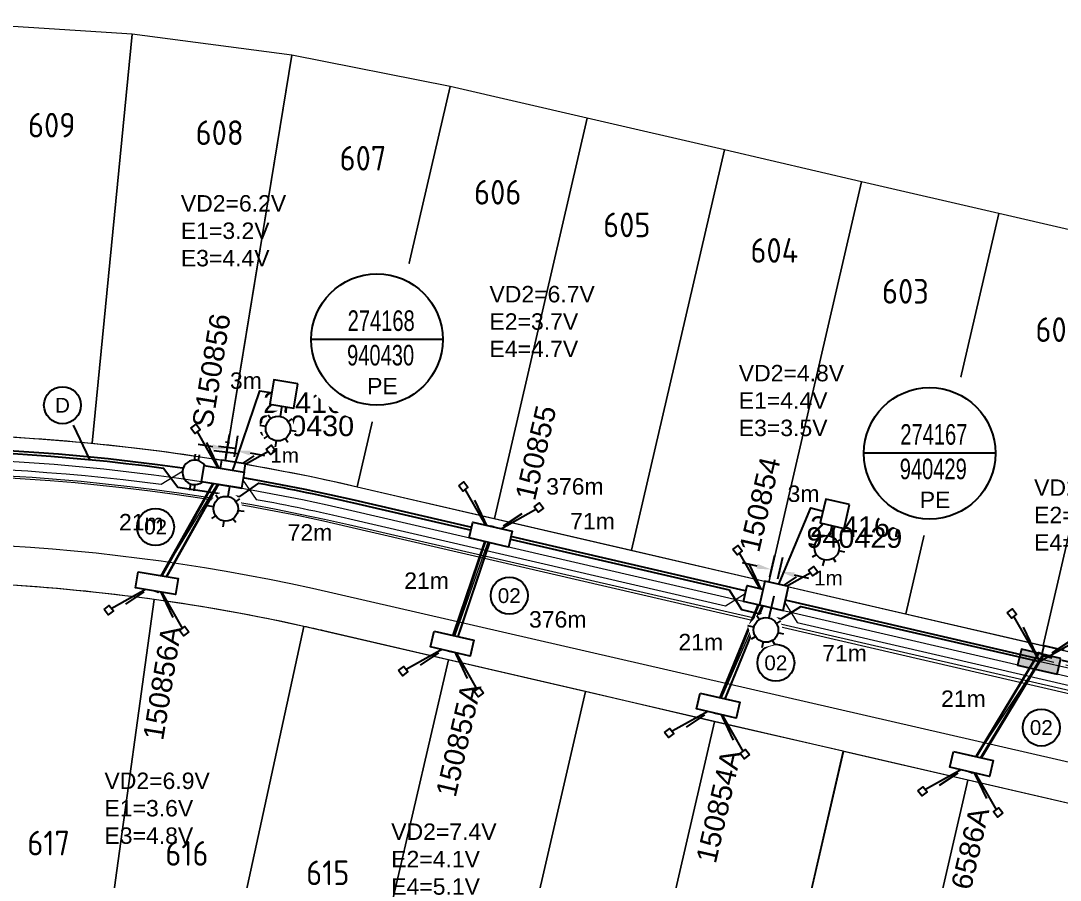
# Model space of a CAD drawing. Header units: metres. Extents: x 286486 to 288014, y 6149260 to 6150844.
# Drawn here: x 287273.7 to 287400.1, y 6149650.8 to 6149755.4 of the extents above; entities that cross this region are included whole.
import ezdxf
from ezdxf.enums import TextEntityAlignment as Align

# ---------------------------------------------------------------- set-up
doc = ezdxf.new("R2010")
doc.units = ezdxf.units.M
for name, pattern in [('Cable Exist UG', [8.2, 4, -1.2, 1.8, -1.2]), ('DASHED', [0.75, 0.5, -0.25]), ('IE Trench LV', [6.5, 5, -1.5])]:
    doc.linetypes.add(name, pattern=pattern)
doc.layers.get('0').update_dxf_attribs({"color": 6})
for name, color, linetype, lineweight in [('_User Kerbs', 2, 'Continuous', 5), ('_User Stage 5 Trench', 255, 'Continuous', 5), ('Cadastre Developer_SP_NEW', 2, 'Continuous', 5), ('Cadastre Roads_SP_NEW', 251, 'Continuous', 5)]:
    doc.layers.add(name, color=color, linetype=linetype, lineweight=lineweight)
for name, color, linetype in [('_User Stage 5 Easements', 7, 'Continuous'), ('_User Stage 5 Pillars', 7, 'Continuous'), ('Duct_SP_NEW', 2, 'Continuous'), ('Equip_LV_NEW', 2, 'Continuous'), ('Equip_SP_SL_NEW', 2, 'Continuous'), ('Mains_HV_NEW_U72', 2, 'Continuous'), ('Mains_LV_New_R17', 2, 'Continuous'), ('Mains_LV_NEW_T84', 2, 'Continuous'), ('Mains_LV_NEW_T94', 2, 'Continuous'), ('Notes_HV_MISC', 7, 'Continuous'), ('Notes_LV_MISC', 7, 'Continuous'), ('Notes_SL_MISC', 7, 'Continuous'), ('Notes_SP_MISC', 7, 'Continuous'), ('Notes_SP_NEW', 2, 'Continuous'), ('Panels_LV_SL_NEW', 2, 'Continuous'), ('Services_SP_NEW', 2, 'Continuous'), ('Services_SP_NEW_UG', 2, 'Continuous'), ('SupportsUG_SP_LV_SL_NEW', 2, 'Continuous'), ('Trench_SP_NEW', 2, 'Continuous'), ('UG_Details_SP_MISC', 7, 'Continuous')]:
    doc.layers.add(name, color=color, linetype=linetype)
doc.styles.add('iecARIAL', font='arial.ttf', dxfattribs={"height": 2})
doc.styles.add('LotNum', font='isocp.shx', dxfattribs={"height": 1.8})
doc.styles.add('POLE_LABEL', font='arial.ttf')
doc.styles.add('SL_LABEL', font='arial.ttf', dxfattribs={"height": 2.5})
doc.styles.get("Standard").update_dxf_attribs({"font": 'arial.ttf'})
doc.linetypes.add('Cable 1', pattern='A,7,-3,["//",Standard,S=1.5,R=0,X=-2.1,Y=-0.7],-0.001', length=10.001)
doc.linetypes.add('Cable 5', pattern='A,10,-1,["o",Standard,S=2,R=0,X=-1,Y=-0.7],-1e-05,["o",Standard,S=2,R=0,X=-0.2,Y=-0.7],-1.2', length=12.20001)
doc.linetypes.add('Cable New UG', pattern='A,7,-0.25,["x",Standard,S=2,R=0,X=0.2,Y=-0.8],-2.1', length=9.35)
doc.linetypes.add('IE Trench HV', pattern='A,7,-0.2,["/",Standard,S=3,R=0,X=0.6,Y=-1.4],-2.5', length=9.7)
doc.dimstyles.get("Standard").update_dxf_attribs({"dimtxt": 0.18, "dimasz": 0.18, "dimexe": 0.18, "dimexo": 0.0625, "dimgap": 0.09, "dimtad": 0, "dimtih": 1, "dimtoh": 1, "dimdec": 4, "dimzin": 0, "dimdsep": 46, "dimtxsty": 'Standard', "dimcen": 0.09, "dimadec": 0, "dimazin": 0, "dimtfac": 1, "dimtdec": 4, "dimtofl": 0, "dimtmove": 0, "dimatfit": 3, "dimfxl": 1, "dimtolj": 1, "dimtzin": 0, "dimarcsym": 0})

# ---------------------------------------------------------------- blocks, each defined once
blk = doc.blocks.new('*U14')
blk.add_hatch(color=256).paths.add_polyline_path([(-2.475, 3), (-2.475, 1.02), (2.475, 1.02), (2.475, 3)])
blk.add_lwpolyline([(-2.475, 1.02), (2.475, 1.02), (2.475, 3), (-2.475, 3)], close=True)
at = {"style": 'iecARIAL', "flags": 8}
blk.add_attdef('ASSET_NUM', (1.5, 3.5), '', height=2.5, dxfattribs=at)
for tag, p, flags in [('OWNED_BY', (0, -0.2), 9), ('STATE', (0, -0.4), 9), ('SUPPORT_TYPE', (0, -0.6), 9), ('USAGE', (0, -0.8), 9), ('LEGEND', (0, -1), 9), ('LOCATION', (0, -1.2), 9), ('NOTES', (0, -1.4), 9), ('STREETNAME', (0, -1.8), 9), ('SUBURB', (0, -2), 1), ('PARENT', (0, -1.6), 9)]:
    blk.add_attdef(tag, p, '', height=0.2, dxfattribs=dict(flags=flags))
blk = doc.blocks.new('*U15')
for tag, flags, p in [('SUBURB', 9, (1.5, 0.2)), ('STREETNAME', 9, (1.5, 0)), ('Z', 1, (1.5, -0.6)), ('LOCATION', 9, (1.5, -0.2)), ('NOTES', 9, (1.5, -0.4))]:
    blk.add_attdef(tag, text='', height=0.2, dxfattribs=dict(flags=flags)).set_placement(p, align=Align.MIDDLE_LEFT)
blk.add_wipeout([(-2.47, 3), (2.47, 3), (2.47, 1.02), (-2.47, 1.02)])
at = {"lineweight": -3}
blk.add_lwpolyline([(-2.47, 3), (2.47, 3), (2.47, 1.02), (-2.47, 1.02)], close=True, dxfattribs=at)
for tag, height, flags, p in [('ASSET_NUM', 2.5, 8, (2, 4)), ('STREET_CODE', 0.2, 9, (1.5, 2)), ('OWNED_BY', 0.2, 9, (1.5, 1.8)), ('OPERATED_BY', 0.2, 9, (1.5, 1.6)), ('STATE', 0.2, 9, (1.5, 1.2)), ('MAINTAINED_BY', 0.2, 9, (1.5, 1.4)), ('SUPPORT_TYPE', 0.2, 9, (1.5, 1)), ('USAGE', 0.2, 9, (1.5, 0.8)), ('LEGEND', 0.2, 9, (1.5, 0.6)), ('PARENT', 0.2, 9, (1.5, 0.4))]:
    blk.add_attdef(tag, text='', height=height, dxfattribs=dict(flags=flags)).set_placement(p, align=Align.MIDDLE_LEFT)
blk = doc.blocks.new('DUCT_INDICATOR')
blk.add_circle((0, 0), 2.25)
blk.add_attdef('CODE', text='', height=1.8).set_placement((0, 0), align=Align.MIDDLE_CENTER)
at = {"flags": 1}
blk.add_attdef('Z', (0, 0), '', height=0.2, dxfattribs=at)
blk = doc.blocks.new('*U101')
for tag, height, flags, p in [('ASSET_NUM', 2.5, 8, (2, 4)), ('STREET_CODE', 0.2, 9, (1.5, 2)), ('OWNED_BY', 0.2, 9, (1.5, 1.8))]:
    blk.add_attdef(tag, text='', height=height, dxfattribs=dict(flags=flags)).set_placement(p, align=Align.MIDDLE_LEFT)
blk.add_wipeout([(-2.47, 0.99), (2.47, 0.99), (2.47, -0.99), (-2.47, -0.99)])
at = {"lineweight": -3}
blk.add_lwpolyline([(-2.47, 0.99), (2.47, 0.99), (2.47, -0.99), (-2.47, -0.99)], close=True, dxfattribs=at)
for tag, flags, p in [('OPERATED_BY', 9, (1.5, 1.6)), ('STATE', 9, (1.5, 1.2)), ('MAINTAINED_BY', 9, (1.5, 1.4)), ('SUPPORT_TYPE', 9, (1.5, 1)), ('SUBURB', 9, (1.5, 0.2)), ('STREETNAME', 9, (1.5, 0)), ('USAGE', 9, (1.5, 0.8)), ('LEGEND', 9, (1.5, 0.6)), ('PARENT', 9, (1.5, 0.4)), ('Z', 1, (1.5, -0.6)), ('LOCATION', 9, (1.5, -0.2)), ('NOTES', 9, (1.5, -0.4))]:
    blk.add_attdef(tag, text='', height=0.2, dxfattribs=dict(flags=flags)).set_placement(p, align=Align.MIDDLE_LEFT)
blk = doc.blocks.new('*U100')
for tag, p, flags in [('ACTUAL_STATUS', (1.09, -2.43), 9), ('MAINTAINED_BY', (1.07, -2.66), 9), ('OPERATED_BY', (1.05, -2.9), 9), ('ORIENTATION', (1.06, -3.43), 9), ('OWNED_BY', (1.06, -3.19), 9), ('USAGE', (1.07, -3.68), 9), ('NOTES', (1.07, -3.88), 1), ('STATE', (1.05, -4.13), 9), ('SWITCH_TYPE', (1.05, -4.38), 9), ('Z', (1.06, -4.88), 9), ('LEGEND', (1.06, -4.64), 9)]:
    blk.add_attdef(tag, p, '', height=0.2, dxfattribs=dict(flags=flags))
blk.add_wipeout([(-1.17, 0.93), (-1.28, 0.78), (-1.36, 0.61), (-1.43, 0.44), (-1.47, 0.25), (-1.49, 0.07), (-1.49, -0.12), (-1.46, -0.31), (-1.41, -0.49), (-1.34, -0.66), (-1.25, -0.82), (-1.13, -0.97), (-1, -1.11), (-0.86, -1.22), (-0.7, -1.32), (-0.53, -1.4), (-0.35, -1.45), (-0.16, -1.49), (0.03, -1.49), (0.21, -1.48), (0.4, -1.44), (0.57, -1.38), (0.74, -1.3), (0.9, -1.19), (1.04, -1.07), (1.17, -0.93), (1.28, -0.78), (1.36, -0.61), (1.43, -0.44), (1.47, -0.25), (1.49, -0.07), (1.49, 0.12), (1.46, 0.31), (1.41, 0.49), (1.34, 0.66), (1.25, 0.82), (1.13, 0.97), (1, 1.11), (0.86, 1.22), (0.7, 1.32), (0.53, 1.4), (0.35, 1.45), (0.16, 1.49), (-0.03, 1.49), (-0.21, 1.48), (-0.4, 1.44), (-0.57, 1.38), (-0.74, 1.3), (-0.9, 1.19), (-1.04, 1.07)])
for p, q in [((-0.25, 1.47), (-0.25, 2.22)), ((0.25, 1.47), (0.25, 2.22)), ((-0.25, -1.47), (-0.25, -2.22)), ((0.25, -1.47), (0.25, -2.22))]:
    blk.add_line(p, q)
blk.add_lwpolyline([(1.49, 0, 1), (-1.49, 0, 1)], format="xyb", close=True)
at = {"flags": 9}
for tag, p in [('OPERATING_VOLTAGE', (1.08, -1.64)), ('NO_PHASES', (1.07, -1.92)), ('CONSTRUCTED_VOLTAGE', (1.07, -2.19))]:
    blk.add_attdef(tag, p, '', height=0.2, dxfattribs=at)
blk = doc.blocks.new('PANEL_NEW')
at = {"layer": 'Panels_LV_SL_NEW'}
h = blk.add_hatch(color=256, dxfattribs=at)
h.paths.add_polyline_path([(-0.8, -0.32), (0.8, -0.32), (0.8, 0.32), (-0.8, 0.32)])
h.paths.add_polyline_path([(-0.72, 0.24), (0.72, 0.24), (0.72, -0.24), (-0.72, -0.24)], flags=16)
for points in [[(-0.8, -0.32), (0.8, -0.32), (0.8, 0.32), (-0.8, 0.32)], [(-0.72, -0.24), (0.72, -0.24), (0.72, 0.24), (-0.72, 0.24)]]:
    blk.add_lwpolyline(points, close=True)
blk.add_attdef('PARENT', (1.52, -2.43), '', height=2.5, rotation=90)
for tag, flags, p in [('CONNECTOR_TYPE', 9, (1.5, 0)), ('CONSTRUCTED_VOLTAGE', 9, (1.5, -0.2)), ('OPERATING_VOLTAGE', 9, (1.5, -0.6)), ('ORIENTATION', 9, (1.5, -0.8)), ('OWNED_BY', 9, (1.5, -1)), ('OPERATED_BY', 9, (1.5, -1.2)), ('NO_PHASES', 9, (1.5, -0.4)), ('STATE', 9, (1.5, -1.6)), ('Z', 1, (1.5, -2.2)), ('MAINTAINED_BY', 9, (1.5, -1.4)), ('USAGE', 9, (1.5, -1.8)), ('NOTES', 9, (1.5, -2))]:
    blk.add_attdef(tag, text='', height=0.2, dxfattribs=dict(flags=flags)).set_placement(p, align=Align.MIDDLE_LEFT)
blk = doc.blocks.new('*U39')
blk.add_blockref('*U101', (0, 2.01))
for tag, flags, p in [('STREET_CODE', 9, (1.5, 0)), ('OWNED_BY', 9, (1.5, -0.2)), ('OPERATED_BY', 9, (1.5, -0.4)), ('STATE', 9, (1.5, -0.8)), ('SUPPORT_TYPE', 9, (1.5, -1)), ('MAINTAINED_BY', 9, (1.5, -0.6)), ('USAGE', 9, (1.5, -1.2)), ('SUBURB', 9, (1.5, -1.8)), ('STREETNAME', 9, (1.5, -2)), ('Z', 1, (1.5, -2.6)), ('LEGEND', 9, (1.5, -1.4)), ('PARENT', 9, (1.5, -1.6)), ('LOCATION', 9, (1.5, -2.2)), ('NOTES', 9, (1.5, -2.4))]:
    blk.add_attdef(tag, text='', height=0.2, dxfattribs=dict(flags=flags)).set_placement(p, align=Align.MIDDLE_LEFT)
blk.add_blockref('PANEL_NEW', (0, 2.01))
at = {"flags": 8}
blk.add_attdef('ASSET_NUM', text='', height=2.5, dxfattribs=at).set_placement((2, 4.78), align=Align.MIDDLE_LEFT)
blk.add_blockref('*U100', (3.47, 2.01))
blk = doc.blocks.new('Earth')
for p, q in [((0, -2.04), (0, 0)), ((-1.5, -2.04), (1.5, -2.04)), ((-1, -2.64), (1, -2.64)), ((-0.25, -3.24), (0.25, -3.24))]:
    blk.add_line(p, q)
blk = doc.blocks.new('CCP_NEW')
for tag, flags, p in [('CCP_TYPE', 9, (1.5, 0)), ('ORIENTATION', 9, (1.5, -0.2)), ('STATE', 9, (1.5, -1)), ('OWNED_BY', 9, (1.5, -1.2)), ('USAGE', 9, (1.5, -0.4)), ('LEGEND', 9, (1.5, -0.6)), ('LIFE_SUPPORT', 9, (1.5, -0.8)), ('OPERATED_BY', 9, (1.5, -1.4)), ('OPERATING_VOLTAGE', 9, (1.5, -1.8)), ('CONSTRUCTED_VOLTAGE', 9, (1.5, -2)), ('Z', 1, (1.5, -2.4)), ('MAINTAINED_BY', 9, (1.5, -1.6)), ('NUMBER_OF_PHASES', 9, (1.5, -2.2))]:
    blk.add_attdef(tag, text='', height=0.2, dxfattribs=dict(flags=flags)).set_placement(p, align=Align.MIDDLE_LEFT)
blk.add_wipeout([(0, 0.57), (0.57, 0), (0, -0.57), (-0.57, 0)])
blk.add_lwpolyline([(-0.57, 0), (0, 0.57), (0.57, 0), (0, -0.57), (-0.57, 0)])
blk = doc.blocks.new('COLUMN_NEW')
for tag, flags, p in [('NOTES', 9, (1.5, -2.4)), ('LABEL_ALIGNMENT', 9, (1.5, -2.6)), ('Z', 1, (1.5, -2.8))]:
    blk.add_attdef(tag, text='', height=0.2, dxfattribs=dict(flags=flags)).set_placement(p, align=Align.MIDDLE_LEFT)
blk.add_wipeout([(-1.485, -1.485), (1.485, -1.485), (1.485, 1.485), (-1.485, 1.485)])
at = {"lineweight": -3}
blk.add_lwpolyline([(-1.485, -1.485), (1.485, -1.485), (1.485, 1.485), (-1.485, 1.485)], close=True, dxfattribs=at)
for tag, height, flags, p in [('ASSET_NUM', 2.5, 8, (2, 2)), ('STREET_CODE', 0.2, 9, (1.5, 0)), ('OWNED_BY', 0.2, 9, (1.5, -0.4)), ('OPERATED_BY', 0.2, 9, (1.5, -0.6)), ('STATE', 0.2, 9, (1.5, -1)), ('COLUMN_TYPE', 0.2, 9, (1.5, -0.2)), ('USAGE', 0.2, 9, (1.5, -1.2)), ('MAINTAINED_BY', 0.2, 9, (1.5, -0.8)), ('SUBURB', 0.2, 9, (1.5, -1.8)), ('STREETNAME', 0.2, 9, (1.5, -2)), ('LEGEND', 0.2, 9, (1.5, -1.4)), ('PARENT', 0.2, 9, (1.5, -1.6)), ('LOCATION', 0.2, 9, (1.5, -2.2))]:
    blk.add_attdef(tag, text='', height=height, dxfattribs=dict(flags=flags)).set_placement(p, align=Align.MIDDLE_LEFT)
at = {"style": 'POLE_LABEL', "flags": 9}
blk.add_attdef('STRUCTURE_PLANT_NUMBER', text='', height=0.2, dxfattribs=at).set_placement((1.5, 0.242), align=Align.MIDDLE_LEFT)
blk = doc.blocks.new('SL_LANTERN_NEW')
blk.add_line((0, 0), (0, 0))
for tag, p, flags in [('Z', (0, 0), 1), ('OPERATED_BY', (0, -9.61), 9)]:
    blk.add_attdef(tag, p, '', height=0.2, dxfattribs=dict(flags=flags))
at = {"style": 'SL_LABEL', "flags": 9}
blk.add_attdef('STREET_CODE', text='', height=0.2, dxfattribs=at).set_placement((0, -0.2), align=Align.MIDDLE_LEFT)
for tag, height, flags, p in [('CONSTRUCTED_VOLTAGE', 0.2, 9, (0, -0.4)), ('CONTROL_TYPE', 0.2, 9, (0, -0.6)), ('LANTERN_PURPOSE', 0.2, 9, (0, -0.8)), ('LANTERN_TYPE', 0.2, 9, (0, -1)), ('NO_PHASES', 0.2, 9, (0, -1.2)), ('OPERATING_VOLTAGE', 0.2, 9, (0, -1.4)), ('ORIENTATION', 0.2, 9, (0, -1.6)), ('OWNED_BY', 0.2, 9, (0, -1.8)), ('STATE', 0.2, 9, (0, -2)), ('CEXIST', 0.2, 9, (0, -2.4)), ('CNEW', 0.2, 9, (0, -2.6)), ('USAGE', 0.2, 9, (0, -2.2)), ('LNUMBER', 2.5, 8, (1.2, -2.8)), ('CNUMBER', 0.2, 9, (0, -2.8)), ('CREMOVE', 0.2, 9, (0, -3)), ('CREPLACE', 0.2, 9, (0, -3.2)), ('LKINGHEIGHT', 0.2, 9, (0, -3.4)), ('LBRACKET', 0.2, 9, (0, -3.6)), ('LBRACKETVOCAB', 0.2, 9, (0, -3.8)), ('LCATEGORY', 0.2, 9, (0, -4)), ('LCHARGE1', 0.2, 9, (0, -4.2)), ('LCHARGE1PERCENT', 0.2, 9, (0, -4.4)), ('LCHARGE2', 0.2, 9, (0, -4.6)), ('LCHARGE2PERCENT', 0.2, 9, (0, -4.8)), ('LCHARGE3', 0.2, 9, (0, -5)), ('LCHARGE3PERCENT', 0.2, 9, (0, -5.2)), ('LEXIST', 0.2, 9, (0, -5.4)), ('LLAMP', 0.2, 9, (0, -5.6)), ('LLAMPVOCAB', 0.2, 9, (0, -5.8)), ('LMAST', 0.2, 9, (0, -6)), ('LMASTVOCAB', 0.2, 9, (0, -6.2)), ('LNEW', 0.2, 9, (0, -6.4)), ('LANTNUMBER', 0.2, 9, (0, -6.6)), ('LOUTREACH', 0.2, 9, (0, -7)), ('LOUTREACHVOCAB', 0.2, 9, (0, -7.2)), ('LRATECODE', 0.2, 9, (0, -7.4)), ('LREMOVE', 0.2, 9, (0, -7.6)), ('SUBURB', 0.2, 9, (0, -8.6)), ('STREETNAME', 0.2, 9, (0, -8.8)), ('LREPLACE', 0.2, 9, (0, -7.8)), ('LTYPE', 0.2, 9, (0, -8)), ('LTYPEVOCAB', 0.2, 9, (0, -8.2)), ('LEGEND', 0.2, 9, (0, -8.4)), ('LOCATION', 0.2, 9, (0, -9)), ('NOTES', 0.2, 9, (0, -9.2)), ('MAINTAINED_BY', 0.2, 9, (0, -9.86))]:
    blk.add_attdef(tag, text='', height=height, dxfattribs=dict(flags=flags)).set_placement(p, align=Align.MIDDLE_LEFT)
blk.add_wipeout([(0, 6.47), (1.46, 5.68), (2.25, 4.22), (1.46, 2.76), (0, 1.86), (-1.46, 2.76), (-2.25, 4.22), (-1.46, 5.68)])
for p, q in [((0, 5.72), (0, 6.47)), ((-1.46, 5.68), (-1.06, 5.28)), ((1.46, 5.68), (1.06, 5.28)), ((-2.25, 4.22), (-1.5, 4.22)), ((1.5, 4.22), (2.25, 4.22)), ((-1.46, 2.76), (-1.06, 3.16)), ((0, 0), (0, 2.72)), ((1.46, 2.76), (1.06, 3.16))]:
    blk.add_line(p, q)
blk.add_circle((0, 4.22), 1.5)
at = {"style": 'SL_LABEL', "flags": 8}
blk.add_attdef('ASSET_NUM', text='', height=2.5, dxfattribs=at).set_placement((2, 2), align=Align.MIDDLE_LEFT)
blk = doc.blocks.new('*D72')
at = {"layer": 'Defpoints', "color": 0, "linetype": 'Continuous', "lineweight": 0, "transparency": 16777216}
for p in [(287298.56, 6149701.88), (287299.78, 6149703.11), (287299.55, 6149701.72)]:
    blk.add_point(p, dxfattribs=at)
at = {"layer": 'Notes_SP_MISC', "color": 0, "linetype": 'Continuous', "lineweight": -2, "transparency": 16777216}
for p, q in [((287298.66, 6149702.5), (287299.07, 6149705.05)), ((287299.65, 6149702.34), (287300.07, 6149704.89)), ((287297.01, 6149703.57), (287295.23, 6149703.86)), ((287301.56, 6149702.82), (287303.33, 6149702.53))]:
    blk.add_line(p, q, dxfattribs=at)
at = {"layer": 'Notes_SP_MISC', "color": 0, "linetype": 'Continuous', "lineweight": 0, "transparency": 16777216}
for points in [[(287297.06, 6149703.86), (287296.96, 6149703.27), (287298.78, 6149703.28)], [(287301.6, 6149703.12), (287301.51, 6149702.53), (287299.78, 6149703.11)]]:
    blk.add_solid(points, dxfattribs=at)
at = {"layer": 'Notes_SP_MISC', "color": 0, "linetype": 'Continuous', "lineweight": 0, "transparency": 16777216, "insert": (287305.76, 6149702.53), "char_height": 1.8, "attachment_point": 5}
blk.add_mtext('\\A1;1m', dxfattribs=at)
blk = doc.blocks.new('*D73')
at = {"layer": 'Defpoints', "color": 0, "linetype": 'Continuous', "lineweight": 0, "transparency": 16777216}
for p in [(287365.97, 6149688.4), (287364.63, 6149687.12), (287365.62, 6149686.89)]:
    blk.add_point(p, dxfattribs=at)
at = {"layer": 'Notes_SP_MISC', "color": 0, "linetype": 'Continuous', "lineweight": -2, "transparency": 16777216}
for p, q in [((287363.22, 6149689.03), (287361.47, 6149689.44)), ((287364.77, 6149687.73), (287365.38, 6149690.39)), ((287365.76, 6149687.5), (287366.37, 6149690.16)), ((287367.72, 6149688), (287369.47, 6149687.6))]:
    blk.add_line(p, q, dxfattribs=at)
at = {"layer": 'Notes_SP_MISC', "color": 0, "linetype": 'Continuous', "lineweight": 0, "transparency": 16777216}
for points in [[(287363.29, 6149689.33), (287363.15, 6149688.74), (287364.98, 6149688.63)], [(287367.79, 6149688.29), (287367.65, 6149687.71), (287365.97, 6149688.4)]]:
    blk.add_solid(points, dxfattribs=at)
at = {"layer": 'Notes_SP_MISC', "color": 0, "linetype": 'Continuous', "lineweight": 0, "transparency": 16777216, "insert": (287371.9, 6149687.6), "char_height": 1.8, "attachment_point": 5}
blk.add_mtext('\\A1;1m', dxfattribs=at)
blk = doc.blocks.new('SLANTERN_NUM_NEW')
blk.add_line((0, 0), (8, 0))
at = {"flags": 1}
blk.add_attdef('Z', (0, 0), '', height=0.2, dxfattribs=at)
blk.add_wipeout([(-0.31, 10), (-0.94, 9.96), (-1.57, 9.88), (-2.18, 9.76), (-2.79, 9.61), (-3.39, 9.41), (-3.97, 9.18), (-4.54, 8.91), (-5.09, 8.61), (-5.62, 8.27), (-6.13, 7.91), (-6.62, 7.5), (-7.07, 7.07), (-7.5, 6.62), (-7.91, 6.13), (-8.27, 5.62), (-8.61, 5.09), (-8.91, 4.54), (-9.18, 3.97), (-9.41, 3.39), (-9.61, 2.79), (-9.76, 2.18), (-9.88, 1.57), (-9.96, 0.94), (-10, 0.31), (-10, -0.31), (-9.96, -0.94), (-9.88, -1.57), (-9.76, -2.18), (-9.61, -2.79), (-9.41, -3.39), (-9.18, -3.97), (-8.91, -4.54), (-8.61, -5.09), (-8.27, -5.62), (-7.91, -6.13), (-7.5, -6.62), (-7.07, -7.07), (-6.62, -7.5), (-6.13, -7.91), (-5.62, -8.27), (-5.09, -8.61), (-4.54, -8.91), (-3.97, -9.18), (-3.39, -9.41), (-2.79, -9.61), (-2.18, -9.76), (-1.57, -9.88), (-0.94, -9.96), (-0.31, -10), (0.31, -10), (0.94, -9.96), (1.57, -9.88), (2.18, -9.76), (2.79, -9.61), (3.39, -9.41), (3.97, -9.18), (4.54, -8.91), (5.09, -8.61), (5.62, -8.27), (6.13, -7.91), (6.62, -7.5), (7.07, -7.07), (7.5, -6.62), (7.91, -6.13), (8.27, -5.62), (8.61, -5.09), (8.91, -4.54), (9.18, -3.97), (9.41, -3.39), (9.61, -2.79), (9.76, -2.18), (9.88, -1.57), (9.96, -0.94), (10, -0.31), (10, 0.31), (9.96, 0.94), (9.88, 1.57), (9.76, 2.18), (9.61, 2.79), (9.41, 3.39), (9.18, 3.97), (8.91, 4.54), (8.61, 5.09), (8.27, 5.62), (7.91, 6.13), (7.5, 6.62), (7.07, 7.07), (6.62, 7.5), (6.13, 7.91), (5.62, 8.27), (5.09, 8.61), (4.54, 8.91), (3.97, 9.18), (3.39, 9.41), (2.79, 9.61), (2.18, 9.76), (1.57, 9.88), (0.94, 9.96), (0.31, 10)])
at = {"linetype": 'Continuous'}
blk.add_line((8, 0), (-8, 0), dxfattribs=at)
blk.add_circle((0, 0), 8, dxfattribs=at)
at = {"width": 0.7}
for tag, p in [('SNUMBER', (0.51, 1.05)), ('CNUMBER', (0.44, -3.15))]:
    blk.add_attdef(tag, text='', height=2.5, dxfattribs=at).set_placement(p, align=Align.CENTER)
at = {"layer": 'Notes_LV_MISC', "linetype": 'Continuous', "insert": (-1.2, -4.66), "char_height": 2, "attachment_point": 1, "style": 'iecARIAL'}
blk.add_mtext_dynamic_manual_height_columns('PE', width=8.5143, gutter_width=10, heights=[0], dxfattribs=at)

msp = doc.modelspace()

# ---------------------------------------------------------------- linework, layer by layer
at = {"layer": '_User Stage 5 Easements', "linetype": 'DASHED', "ltscale": 5, "flags": 128}
msp.add_lwpolyline([(287398.09183, 6149679.36939), (287397.8206, 6149678.20044), (287414.236, 6149674.39164), (287414.69172, 6149675.51778), (287398.09183, 6149679.36939)], dxfattribs=at)
at = {"layer": '_User Stage 5 Trench', "linetype": 'IE Trench LV', "flags": 128}
msp.add_lwpolyline([(287430.99081, 6149669.99554), (287397.70863, 6149677.71788)], dxfattribs=at)
at = {"layer": 'Cadastre Developer_SP_NEW', "color": 2, "lineweight": 0}
for points in [[(287266.03371, 6149705.05464, -0.016317406), (287282.34713, 6149703.99994), (287287.1992, 6149753.76398), (287267.62997, 6149755.02918)], [(287284.72485, 6149647.60866), (287287.97945, 6149647.39864), (287300.01653, 6149644.60516), (287308.10536, 6149681.72111, 0.020243714), (287289.89534, 6149684.98937)]]:
    msp.add_lwpolyline(points, format="xyb", close=True, dxfattribs=at)
for points in [[(287298.55703, 6149701.88356), (287306.64426, 6149751.22522), (287287.1992, 6149753.76398), (287282.34713, 6149703.99994, -0.016317407), (287298.55703, 6149701.88356, -0.962604607)], [(287314.5944, 6149698.71452), (287325.88235, 6149747.42371), (287306.64426, 6149751.22522), (287298.56548, 6149701.88218, -0.016304543), (287314.5944, 6149698.71455, -0.982640997)], [(287270.88395, 6149686.8271), (287268.77121, 6149648.64956), (287280.49196, 6149647.88213), (287284.72489, 6149647.60897), (287289.89534, 6149684.98937, 0.020543883), (287270.88395, 6149686.8271, 3.281482935)], [(287317.11335, 6149640.64709), (287325.69191, 6149677.66575), (287310.53073, 6149681.17923, 0.005235657), (287308.10536, 6149681.72111), (287300.01748, 6149644.60892), (287317.11335, 6149640.64709)]]:
    msp.add_lwpolyline(points, format="xyb", dxfattribs=at)
for points in [[(287331.27728, 6149694.8484), (287342.56524, 6149743.55758), (287325.88235, 6149747.42371), (287314.5944, 6149698.71455), (287331.27728, 6149694.8484)], [(287347.96017, 6149690.98227), (287359.24813, 6149739.69146), (287342.56524, 6149743.55758), (287331.27729, 6149694.84842), (287347.96017, 6149690.98227)], [(287414.69172, 6149675.51778), (287425.97968, 6149724.22696), (287409.29679, 6149728.09309), (287398.00884, 6149679.38393), (287414.69172, 6149675.51778)]]:
    msp.add_lwpolyline(points, dxfattribs=at)
for points in [[(287317.11339, 6149640.64674), (287333.78162, 6149636.78436), (287342.36039, 6149673.80299), (287325.69211, 6149677.6657)], [(287333.78155, 6149636.78403), (287349.47571, 6149633.14738), (287358.04547, 6149670.12711), (287342.36039, 6149673.80299)], [(287365.16993, 6149629.51037), (287373.69754, 6149666.52069), (287358.04547, 6149670.12711), (287349.47583, 6149633.14735)], [(287380.31638, 6149626.0003), (287388.84841, 6149663.02975), (287373.74415, 6149666.50995), (287365.16985, 6149629.51004)], [(287393.51543, 6149622.94118), (287403.02229, 6149637.81682), (287407.84498, 6149658.62745), (287388.84841, 6149663.02977), (287380.31631, 6149625.99997)]]:
    msp.add_lwpolyline(points, close=True, dxfattribs=at)
at = {"layer": 'Duct_SP_NEW'}
for p, q in [((287298.17358, 6149701.00275), (287289.83363, 6149686.12304)), ((287298.62719, 6149700.74851), (287290.28724, 6149685.8688)), ((287298.17358, 6149701.00275), (287298.40038, 6149700.87563)), ((287298.62719, 6149700.74851), (287298.40038, 6149700.87563)), ((287330.80065, 6149693.93785), (287325.67565, 6149678.74255)), ((287331.29338, 6149693.77166), (287326.16838, 6149678.57636)), ((287330.80065, 6149693.93785), (287331.04702, 6149693.85476)), ((287331.29338, 6149693.77166), (287331.04702, 6149693.85476)), ((287289.83363, 6149686.12304), (287290.06044, 6149685.99592)), ((287290.28724, 6149685.8688), (287290.06044, 6149685.99592)), ((287364.17342, 6149686.2207), (287358.03386, 6149671.21955)), ((287364.65467, 6149686.02374), (287358.51511, 6149671.02259)), ((287364.17342, 6149686.2207), (287364.41404, 6149686.12222)), ((287364.65467, 6149686.02374), (287364.41404, 6149686.12222)), ((287325.67565, 6149678.74255), (287325.92201, 6149678.65945)), ((287326.16838, 6149678.57636), (287325.92201, 6149678.65945)), ((287397.55616, 6149678.52492), (287388.85592, 6149664.1582)), ((287398.00095, 6149678.25556), (287389.30071, 6149663.88884)), ((287397.55616, 6149678.52492), (287397.77856, 6149678.39024)), ((287398.00095, 6149678.25556), (287397.77856, 6149678.39024)), ((287358.03386, 6149671.21955), (287358.27448, 6149671.12107)), ((287358.51511, 6149671.02259), (287358.27448, 6149671.12107)), ((287388.85592, 6149664.1582), (287389.07831, 6149664.02352)), ((287389.30071, 6149663.88884), (287389.07831, 6149664.02352))]:
    msp.add_line(p, q, dxfattribs=at)
at = {"layer": 'Mains_LV_New_R17', "linetype": 'Cable 5', "flags": 128}
msp.add_lwpolyline([(287299.31002, 6149700.23805, 0.001004791), (287298.32265, 6149700.40196)], format="xyb", dxfattribs=at)
msp.add_lwpolyline([(287365.2812, 6149685.42851), (287364.30689, 6149685.6543)], dxfattribs=at)
at = {"layer": 'Mains_LV_NEW_T94', "color": 2, "linetype": 'Cable 1', "lineweight": 0, "ltscale": 0.5}
for points in [[(287290.22068, 6149686.97286), (287298.28038, 6149700.14204, 0.011172051), (287298.28038, 6149700.14204), (287298.28038, 6149700.14204)], [(287326.14551, 6149679.6239), (287330.82577, 6149692.90006, 0.011172051), (287330.82577, 6149692.90006), (287330.82577, 6149692.90006)], [(287358.49676, 6149672.08579), (287364.19402, 6149685.16724, 0.011172051), (287364.19402, 6149685.16724), (287364.19402, 6149685.16724)], [(287389.30181, 6149664.98796), (287397.55731, 6149677.43554, 0.011172051), (287397.55731, 6149677.43554), (287397.55731, 6149677.43554)]]:
    msp.add_lwpolyline(points, format="xyb", dxfattribs=at)
at = {"layer": 'Notes_LV_MISC', "color": 7, "linetype": 'Cable Exist UG', "lineweight": 0, "flags": 128}
msp.add_lwpolyline([(287540.04033, 6149646.18787, 0.198506188), (287533.03383, 6149650.77503, 0.075087624), (287529.75092, 6149650.90095, 0.075087623), (287526.57723, 6149650.05176, -0.058667714), (287523.66382, 6149649.1692, -0.053884898), (287520.48312, 6149648.94851), (287514.33753, 6149650.3727), (287502.53679, 6149653.1074), (287500.57281, 6149651.50953), (287494.23902, 6149652.97733), (287492.93107, 6149655.33344), (287480.97175, 6149658.10492), (287464.28886, 6149661.97104), (287447.60597, 6149665.83717), (287435.60747, 6149668.61772), (287433.3596, 6149667.08565), (287427.45399, 6149668.45508), (287426.5618, 6149670.71522), (287397.64083, 6149677.42565)], format="xyb", dxfattribs=at)
at = {"layer": 'Services_SP_NEW_UG', "color": 2, "flags": 128}
for points in [[(287327.49571, 6149698.74038), (287330.82817, 6149692.89942), (287336.68495, 6149696.17954)], [(287293.55314, 6149681.13191), (287290.22068, 6149686.97286), (287284.3639, 6149683.69274)], [(287394.22726, 6149683.27588), (287397.55972, 6149677.43492), (287403.4165, 6149680.71505)], [(287329.37987, 6149673.728), (287326.04741, 6149679.56896), (287320.19063, 6149676.28883)], [(287361.73113, 6149666.1899), (287358.39867, 6149672.03085), (287352.54189, 6149668.75073)], [(287392.53617, 6149659.09206), (287389.20371, 6149664.93302), (287383.34693, 6149661.6529)]]:
    msp.add_lwpolyline(points, dxfattribs=at)
at = {"layer": 'Trench_SP_NEW', "linetype": 'IE Trench LV', "flags": 128}
for points in [[(287280.05869, 6149706.19533), (287282.02558, 6149702.02232), (287282.02558, 6149702.02232)], [(287328.86128, 6149697.07242), (287330.82817, 6149692.89942), (287334.64104, 6149695.46173)], [(287362.22705, 6149689.3402), (287364.19395, 6149685.1672), (287368.00682, 6149687.72951)], [(287292.18757, 6149682.79986), (287290.22068, 6149686.97286), (287286.40781, 6149684.41055)], [(287395.59282, 6149681.60793), (287397.55972, 6149677.43492), (287401.37259, 6149679.99724)], [(287328.0143, 6149675.39595), (287326.04741, 6149679.56896), (287322.23454, 6149677.00664)], [(287360.36556, 6149667.85785), (287358.39867, 6149672.03085), (287354.5858, 6149669.46854)], [(287391.1706, 6149660.76002), (287389.20371, 6149664.93302), (287385.39084, 6149662.37071)]]:
    msp.add_lwpolyline(points, dxfattribs=at)
at = {"layer": 'UG_Details_SP_MISC', "lineweight": 0}
for p, q in [((287289.7464, 6149686.17193), (287298.08635, 6149701.05164)), ((287290.37447, 6149685.8199), (287298.71442, 6149700.69961)), ((287298.08635, 6149701.05164), (287298.40038, 6149700.87563)), ((287298.71442, 6149700.69961), (287298.40038, 6149700.87563)), ((287325.58089, 6149678.77451), (287330.7059, 6149693.96981)), ((287326.26313, 6149678.5444), (287331.38814, 6149693.73971)), ((287330.7059, 6149693.96981), (287331.04702, 6149693.85476)), ((287331.38814, 6149693.73971), (287331.04702, 6149693.85476)), ((287289.7464, 6149686.17193), (287290.06044, 6149685.99592)), ((287290.37447, 6149685.8199), (287290.06044, 6149685.99592)), ((287357.94131, 6149671.25743), (287364.08087, 6149686.25858)), ((287358.60766, 6149670.98471), (287364.74722, 6149685.98586)), ((287364.08087, 6149686.25858), (287364.41404, 6149686.12222)), ((287364.74722, 6149685.98586), (287364.41404, 6149686.12222)), ((287325.58089, 6149678.77451), (287325.92201, 6149678.65945)), ((287326.26313, 6149678.5444), (287325.92201, 6149678.65945)), ((287397.47062, 6149678.57672), (287388.77038, 6149664.21)), ((287398.08649, 6149678.20376), (287389.38625, 6149663.83704)), ((287397.47062, 6149678.57672), (287397.77856, 6149678.39024)), ((287398.08649, 6149678.20376), (287397.77856, 6149678.39024)), ((287357.94131, 6149671.25743), (287358.27448, 6149671.12107)), ((287358.60766, 6149670.98471), (287358.27448, 6149671.12107)), ((287388.77038, 6149664.21), (287389.07831, 6149664.02352)), ((287389.38625, 6149663.83704), (287389.07831, 6149664.02352))]:
    msp.add_line(p, q, dxfattribs=at)

# ---------------------------------------------------------------- block references
at = {"layer": '_User Stage 5 Pillars'}
ref = msp.add_blockref('*U14', (287398.00883, 6149679.3839), dxfattribs=dict(at, rotation=166.9524826670405))
ref.add_attrib('ASSET_NUM', '146586', (287401.52685, 6149682.74813), dxfattribs={"layer": '0', "height": 2.5, "style": 'iecARIAL'})
at = {"layer": 'Notes_SL_MISC'}
ref = msp.add_blockref('SL_LANTERN_NEW', (287372.65039, 6149695.38008), dxfattribs=dict(at, rotation=167.0551339972594))
ref.add_attrib('ASSET_NUM', '274167', dxfattribs={"layer": '0', "height": 2.5, "style": 'SL_LABEL'}).set_placement((287377.06734, 6149703.84374), align=Align.MIDDLE_LEFT)
at = {"layer": 'Notes_SP_NEW', "linetype": 'IE Trench LV'}
for p, values in [((287278.73969, 6149708.62729), {'CODE': 'D'}), ((287290.0591, 6149693.81286), {'CODE': '02'}), ((287333.0856, 6149685.46152), {'CODE': '02'}), ((287365.5075, 6149677.28753), {'CODE': '02'}), ((287397.79755, 6149669.41175), {'CODE': '02'})]:
    msp.add_blockref('DUCT_INDICATOR', p, dxfattribs=at).add_auto_attribs(values)

# ---------------------------------------------------------------- texts
at = {"layer": 'Notes_HV_MISC', "linetype": 'Cable New UG', "lineweight": 0, "char_height": 2, "attachment_point": 1, "style": 'iecARIAL'}
for insert in [(287337.57699, 6149699.75617), (287335.48711, 6149683.57353)]:
    msp.add_mtext_dynamic_manual_height_columns('376m', width=13.7583821, gutter_width=10, heights=[0], dxfattribs=dict(at, insert=insert))
at = {"layer": 'Notes_LV_MISC', "linetype": 'Cable New UG', "char_height": 2, "attachment_point": 1, "style": 'iecARIAL'}
for s, width, heights, insert in [('VD2=6.2V\\PE1=3.2V\\PE3=4.4V', 17.4646073, [12.02442], (287293.13881, 6149734.19271)), ('VD2=6.7V\\PE2=3.7V\\PE4=4.7V', 17.4646073, [12.02442], (287330.6757, 6149723.14517)), ('VD2=5.1V\\PE2=4.7V\\PE4=3.5V', 17.4646073, [12.02442], (287396.92283, 6149699.60549)), ('21m', 4.365633, [0], (287285.61437, 6149695.39953)), ('71m', 4.365633, [0], (287340.49286, 6149695.51971)), ('72m', 4.365633, [0], (287306.1284, 6149694.15357)), ('21m', 4.365633, [0], (287320.30971, 6149688.28278)), ('21m', 4.365633, [0], (287353.66229, 6149680.81034)), ('71m', 4.365633, [0], (287371.14781, 6149679.46818)), ('21m', 4.365633, [0], (287385.60039, 6149673.92315)), ('VD2=7.4V\\PE2=4.1V\\PE4=5.1V', 17.4646073, [12.02442], (287318.72472, 6149657.74323))]:
    msp.add_mtext_dynamic_manual_height_columns(s, width=width, gutter_width=10, heights=heights, dxfattribs=dict(at, insert=insert))

# ---------------------------------------------------------------- next in the draw order: linework, layer by layer
at = {"layer": 'Cadastre Developer_SP_NEW', "color": 2, "lineweight": 0}
for points in [[(287364.64306, 6149687.11615), (287375.93101, 6149735.82534), (287359.24813, 6149739.69146), (287347.96018, 6149690.9823), (287364.64306, 6149687.11615)], [(287381.32594, 6149683.25003), (287392.6139, 6149731.95921), (287375.93101, 6149735.82534), (287364.64306, 6149687.11618), (287381.32594, 6149683.25003)], [(287398.00883, 6149679.3839), (287409.29679, 6149728.09309), (287392.6139, 6149731.95921), (287381.32595, 6149683.25005), (287398.00883, 6149679.3839)]]:
    msp.add_lwpolyline(points, dxfattribs=at)
at = {"layer": 'Cadastre Roads_SP_NEW', "color": 2, "lineweight": 0}
msp.add_lwpolyline([(287304.60503, 6149448.18211), (287295.26398, 6149461.79666), (287295.26398, 6149461.79666), (287293.47654, 6149464.40185, 0.012443729), (287283.69218, 6149477.09312, 0.008761577), (287276.42983, 6149485.72956, 0.008761577), (287268.86934, 6149494.10623, 0.165908571), (287259.75265, 6149498.97156), (287262.64524, 6149516.73762, -0.103971266), (287275.69453, 6149511.69732, -0.030415347), (287279.01768, 6149509.24058, -0.040473528), (287283.31732, 6149505.00136, -0.010372964), (287292.65748, 6149494.46813, -0.010373281), (287301.5536, 6149483.55728), (287306.94628, 6149483.40315), (287317.38311, 6149468.30256), (287316.86538, 6149462.12891, 0.000009451), (287334.80954, 6149435.97534)], format="xyb", dxfattribs=at)
at = {"layer": 'Mains_LV_NEW_T84', "color": 2, "linetype": 'Cable New UG', "lineweight": 0, "flags": 128}
msp.add_lwpolyline([(287198.95049, 6149746.53072), (287197.64041, 6149743.56705), (287207.86224, 6149703.36556), (287216.63896, 6149697.68186, -0.075581216), (287290.7352, 6149699.00406), (287293.32912, 6149700.6074), (287300.67255, 6149699.49766), (287302.29978, 6149697.17595, -0.011798605), (287313.69136, 6149694.81778), (287359.38181, 6149684.2294), (287361.78289, 6149685.72597), (287366.6051, 6149684.60846), (287368.10688, 6149682.20743), (287425.08444, 6149669.00335), (287428.50972, 6149670.2523), (287430.92083, 6149669.69355)], format="xyb", dxfattribs=at)
at = {"layer": 'Mains_LV_NEW_T84', "color": 2, "linetype": 'Cable New UG', "flags": 128}
msp.add_lwpolyline([(287217.88908, 6149699.91834), (287217.88908, 6149699.91834), (287217.88908, 6149699.91834, -0.07398075), (287291.02599, 6149700.98298), (287292.77202, 6149698.66046), (287300.32943, 6149697.52731), (287302.64152, 6149699.14661, -0.011816364), (287314.14288, 6149696.76615), (287359.83332, 6149686.17776), (287361.32897, 6149683.77816), (287366.1585, 6149682.65895), (287368.55347, 6149684.15694), (287397.55731, 6149677.43554)], format="xyb", dxfattribs=at)
at = {"layer": 'Notes_SL_MISC', "linetype": 'Cable 5'}
msp.add_lwpolyline([(287365.25112, 6149685.39761), (287369.75017, 6149696.1508), (287372.65039, 6149695.38008)], dxfattribs=at)
at = {"layer": 'Services_SP_NEW_UG', "color": 2, "flags": 128}
msp.add_lwpolyline([(287360.86149, 6149691.00815), (287364.19395, 6149685.1672), (287370.05073, 6149688.44732)], dxfattribs=at)
at = {"layer": 'Trench_SP_NEW', "linetype": 'IE Trench HV', "flags": 128}
msp.add_lwpolyline([(287397.62504, 6149677.72779), (287314.2106, 6149697.0584, 0.097811221), (287217.8323, 6149700.21304), (287214.16601, 6149699.39937)], format="xyb", dxfattribs=at)

# ---------------------------------------------------------------- next in the draw order: texts
at = {"layer": 'Cadastre Developer_SP_NEW', "color": 2, "lineweight": 0, "char_height": 3, "width": 8.6113974, "attachment_point": 2, "style": 'LotNum', "bg_fill": 3, "box_fill_scale": 1.5, "bg_fill_color": 256, "bg_fill_true_color": 13158600, "bg_fill_transparency": 0}
for s, insert in [('609', (287277.43734, 6149744.20521)), ('608', (287297.85642, 6149743.28659)), ('607', (287315.28567, 6149740.18039)), ('606', (287331.67953, 6149736.03879)), ('605', (287347.38312, 6149732.06975)), ('604', (287365.33007, 6149728.96354)), ('603', (287381.26552, 6149723.98697)), ('602', (287399.90274, 6149719.32766)), ('617', (287277.05866, 6149656.85473)), ('616', (287293.87726, 6149655.59843)), ('615', (287311.0128, 6149653.24076))]:
    msp.add_mtext(s, dxfattribs=dict(at, insert=insert))

# ---------------------------------------------------------------- next in the draw order: linework, layer by layer
at = {"layer": '_User Kerbs', "color": 251, "linetype": 'Continuous', "flags": 128}
for points in [[(287195.66674, 6149748.36692), (287206.7453, 6149704.79602, 0.389050326), (287218.31306, 6149697.2214, -0.097820328), (287313.52656, 6149694.10664), (287412.95186, 6149671.22569), (287412.95186, 6149671.22569)], [(287441.50755, 6149655.84182), (287440.58796, 6149656.05493), (287425.97521, 6149659.44131), (287411.36247, 6149662.8277), (287409.70346, 6149663.21216), (287409.70346, 6149663.21216), (287309.14873, 6149686.33467, 0.0902254), (287224.33232, 6149689.50658), (287224.33232, 6149689.50658)]]:
    msp.add_lwpolyline(points, format="xyb", dxfattribs=at)
at = {"layer": 'Cadastre Roads_SP_NEW', "color": 2, "flags": 128}
msp.add_lwpolyline([(287414.69172, 6149675.51778), (287407.84498, 6149658.62746), (287308.10536, 6149681.72111, 0.095230469), (287220.42214, 6149684.12002), (287217.5105, 6149701.88298, -0.097859286), (287314.5944, 6149698.71452), (287414.69172, 6149675.51778)], format="xyb", dxfattribs=at)

# ---------------------------------------------------------------- next in the draw order: texts
at = {"layer": 'Notes_LV_MISC', "linetype": 'Cable New UG', "insert": (287283.84825, 6149663.93135), "char_height": 2, "attachment_point": 1, "style": 'iecARIAL'}
msp.add_mtext_dynamic_manual_height_columns('VD2=6.9V\\PE1=3.6V\\PE3=4.8V', width=17.4646073, gutter_width=10, heights=[12.02442], dxfattribs=at)

# ---------------------------------------------------------------- next in the draw order: block references
at = {"layer": 'Panels_LV_SL_NEW'}
ref = msp.add_blockref('*U39', (287298.56462, 6149701.87896), dxfattribs=dict(at, rotation=170.6851329377533))
ref.add_attrib('ASSET_NUM', 'S150856', dxfattribs={"layer": '0', "height": 2.5, "rotation": 80.685133}).set_placement((287295.71164, 6149705.94247), align=Align.MIDDLE_LEFT)

# ---------------------------------------------------------------- next in the draw order: linework, layer by layer
at = {"layer": 'Mains_HV_NEW_U72', "color": 2, "linetype": 'Cable New UG', "lineweight": 0, "flags": 128}
for points in [[(287448.04588, 6149618.2217, 0.052785437), (287457.67621, 6149642.94241), (287461.52094, 6149659.53298), (287313.4656, 6149693.84363, 0.099836065), (287216.42298, 6149696.63036), (287206.99061, 6149702.73864), (287193.57798, 6149755.40352)], [(287450.22002, 6149617.71136), (287450.22002, 6149617.71136, 0.045648445), (287459.61597, 6149642.45374), (287463.92083, 6149661.02983), (287313.91712, 6149695.792, 0.099037625), (287216.85571, 6149698.73288), (287208.73537, 6149703.9915), (287196.05153, 6149753.79481)]]:
    msp.add_lwpolyline(points, format="xyb", dxfattribs=at)
at = {"layer": 'Services_SP_NEW_UG', "color": 2, "flags": 128}
msp.add_lwpolyline([(287294.91148, 6149705.74552), (287298.24393, 6149699.90456), (287304.10072, 6149703.18469)], dxfattribs=at)
at = {"layer": 'Trench_SP_NEW', "linetype": 'IE Trench LV', "flags": 128}
msp.add_lwpolyline([(287296.27704, 6149704.07757), (287298.24393, 6149699.90456), (287302.0568, 6149702.46688)], dxfattribs=at)

# ---------------------------------------------------------------- next in the draw order: block references
at = {"layer": 'Notes_LV_MISC', "color": 2, "lineweight": 0, "rotation": 172.8264939445675}
msp.add_blockref('Earth', (287298.39903, 6149700.87258), dxfattribs=at)

# ---------------------------------------------------------------- next in the draw order: block references
at = {"layer": 'Services_SP_NEW', "linetype": 'IE Trench HV'}
for p, rotation in [((287294.91148, 6149705.74552), 352.3737936719094), ((287304.10072, 6149703.18469), 352.3737936719094), ((287327.49571, 6149698.74038), 352.3737936719094), ((287336.68495, 6149696.17954), 352.3737936719094), ((287360.86149, 6149691.00815), 352.3737936719094), ((287370.05073, 6149688.44732), 352.3737936719094), ((287284.3639, 6149683.69274), 352.3737936719094), ((287394.22726, 6149683.27588), 352.3737936719094), ((287293.55314, 6149681.13191), 172.3737936719094), ((287320.19063, 6149676.28883), 352.3737936719094), ((287329.37987, 6149673.728), 172.3737936719094), ((287352.54189, 6149668.75073), 352.3737936719094), ((287361.73113, 6149666.1899), 172.3737936719094), ((287383.34693, 6149661.6529), 352.3737936719094), ((287392.53617, 6149659.09206), 172.3737936719094)]:
    msp.add_blockref('CCP_NEW', p, dxfattribs=dict(at, rotation=rotation))

# ---------------------------------------------------------------- next in the draw order: block references
at = {"layer": 'Equip_LV_NEW'}
ref = msp.add_blockref('*U15', (287331.27729, 6149694.84842), dxfattribs=dict(at, rotation=166.9525661529818))
ref.add_attrib('ASSET_NUM', '150855', dxfattribs={"layer": '0', "height": 2.5, "rotation": 76.9525662}).set_placement((287334.98732, 6149697.16869), align=Align.MIDDLE_LEFT)
ref = msp.add_blockref('*U15', (287364.64306, 6149687.11618), dxfattribs=dict(at, rotation=167.0248236430601))
ref.add_attrib('ASSET_NUM', '150854', dxfattribs={"layer": '0', "height": 2.5, "rotation": 77.0248236}).set_placement((287362.25018, 6149690.87916), align=Align.MIDDLE_LEFT)
ref = msp.add_blockref('*U15', (287289.89534, 6149684.98937), dxfattribs=dict(at, rotation=350.685))
ref.add_attrib('ASSET_NUM', '150856A', dxfattribs={"layer": '0', "height": 2.5, "rotation": 80.685}).set_placement((287289.74513, 6149667.94246), align=Align.MIDDLE_LEFT)
ref = msp.add_blockref('*U15', (287325.69175, 6149677.66578), dxfattribs=dict(at, rotation=346.953))
ref.add_attrib('ASSET_NUM', '150855A', dxfattribs={"layer": '0', "height": 2.5, "rotation": 76.953}).set_placement((287325.32964, 6149661.08667), align=Align.MIDDLE_LEFT)
ref = msp.add_blockref('*U15', (287358.04547, 6149670.12711), dxfattribs=dict(at, rotation=347.025))
ref.add_attrib('ASSET_NUM', '150854A', dxfattribs={"layer": '0', "height": 2.5, "rotation": 77.025}).set_placement((287356.97585, 6149653.02899), align=Align.MIDDLE_LEFT)
ref = msp.add_blockref('*U15', (287388.84805, 6149663.02985), dxfattribs=dict(at, rotation=346.953))
ref.add_attrib('ASSET_NUM', '146586A', dxfattribs={"layer": '0', "height": 2.5, "rotation": 76.953}).set_placement((287387.12476, 6149646.0235), align=Align.MIDDLE_LEFT)
at = {"layer": 'SupportsUG_SP_LV_SL_NEW'}
ref = msp.add_blockref('COLUMN_NEW', (287299.31292, 6149700.25535), dxfattribs=dict(at, rotation=170.7200839469076))
ref.add_attrib('ASSET_NUM', '940430', dxfattribs={"layer": '0', "height": 2.5}).set_placement((287302.55595, 6149706.12208), align=Align.MIDDLE_LEFT)

# ---------------------------------------------------------------- next in the draw order: block references
at = {"layer": 'Equip_SP_SL_NEW', "linetype": 'IE Trench LV'}
ref = msp.add_blockref('SL_LANTERN_NEW', (287299.28214, 6149700.20599), dxfattribs=dict(at, rotation=170.7197334101672))
ref.add_attrib('ASSET_NUM', '274168', dxfattribs={"layer": '0', "height": 2.5, "style": 'SL_LABEL'}).set_placement((287303.14911, 6149708.93465), align=Align.MIDDLE_LEFT)
at = {"layer": 'SupportsUG_SP_LV_SL_NEW'}
ref = msp.add_blockref('COLUMN_NEW', (287365.285, 6149685.44491), dxfattribs=dict(at, rotation=167.0554845339999))
ref.add_attrib('ASSET_NUM', '940429', dxfattribs={"layer": '0', "height": 2.5}).set_placement((287369.23544, 6149692.52987), align=Align.MIDDLE_LEFT)

# ---------------------------------------------------------------- next in the draw order: block references
at = {"layer": 'Equip_SP_SL_NEW', "linetype": 'IE Trench LV'}
ref = msp.add_blockref('SL_LANTERN_NEW', (287365.25112, 6149685.39761), dxfattribs=dict(at, rotation=167.0551339972594))
ref.add_attrib('ASSET_NUM', '274167', dxfattribs={"layer": '0', "height": 2.5, "style": 'SL_LABEL'}).set_placement((287369.66808, 6149693.86127), align=Align.MIDDLE_LEFT)

# ---------------------------------------------------------------- next in the draw order: dimensions: what is measured, and where the dimension line sits
at = {"layer": 'Notes_SP_MISC', "linetype": 'Continuous', "lineweight": 0}
dim = msp.add_aligned_dim(p1=(287298.55703, 6149701.88356), p2=(287299.55239, 6149701.72092), distance=1.41137, text='1m', dimstyle='Standard', override={"dimscale": 10}, dxfattribs=at)
dim.commit()
dim.dimension.update_dxf_attribs({"geometry": '*D72', "text_midpoint": (287305.76153, 6149702.53328)})

# ---------------------------------------------------------------- next in the draw order: block references
at = {"layer": 'Notes_SL_MISC'}
ref = msp.add_blockref('SL_LANTERN_NEW', (287305.6415, 6149709.94671), dxfattribs=dict(at, rotation=170.7197334101672))
ref.add_attrib('ASSET_NUM', '274168', dxfattribs={"layer": '0', "height": 2.5, "style": 'SL_LABEL'}).set_placement((287309.50846, 6149718.67538), align=Align.MIDDLE_LEFT)
ref = msp.add_blockref('COLUMN_NEW', (287372.68426, 6149695.42738), dxfattribs=dict(at, rotation=167.0554845339999))
ref.add_attrib('ASSET_NUM', '940429', dxfattribs={"layer": '0', "height": 2.5}).set_placement((287376.63471, 6149702.51235), align=Align.MIDDLE_LEFT)

# ---------------------------------------------------------------- next in the draw order: dimensions: what is measured, and where the dimension line sits
at = {"layer": 'Notes_SP_MISC', "linetype": 'Continuous', "lineweight": 0}
dim = msp.add_aligned_dim(p1=(287364.62895, 6149687.11942), p2=(287365.61765, 6149686.89217), distance=1.55112, text='1m', dimstyle='Standard', override={"dimscale": 10}, dxfattribs=at)
dim.commit()
dim.dimension.update_dxf_attribs({"geometry": '*D73', "text_midpoint": (287371.90227, 6149687.59744)})

# ---------------------------------------------------------------- next in the draw order: linework, layer by layer
at = {"layer": 'Notes_SL_MISC', "linetype": 'Cable 5'}
msp.add_lwpolyline([(287299.31292, 6149700.25535), (287302.72877, 6149710.38184), (287305.89726, 6149709.89507)], dxfattribs=at)

# ---------------------------------------------------------------- next in the draw order: block references
at = {"layer": 'Notes_SL_MISC'}
msp.add_blockref('SLANTERN_NUM_NEW', (287384.21693, 6149702.7767), dxfattribs=at).add_auto_attribs({'SNUMBER': '274167', 'CNUMBER': '940429'})

# ---------------------------------------------------------------- next in the draw order: texts
at = {"layer": 'Notes_LV_MISC', "linetype": 'Cable New UG', "char_height": 2, "attachment_point": 1, "style": 'iecARIAL'}
for insert in [(287299.10725, 6149712.62329), (287366.93623, 6149698.86627)]:
    msp.add_mtext_dynamic_manual_height_columns('3m', width=2, gutter_width=10, heights=[0], dxfattribs=dict(at, insert=insert))

# ---------------------------------------------------------------- next in the draw order: block references
at = {"layer": 'Equip_LV_NEW'}
ref = msp.add_blockref('*U15', (287298.56548, 6149701.88218), dxfattribs=dict(at, rotation=170.6851329381932))
ref.add_attrib('ASSET_NUM', 'S150856', dxfattribs={"layer": '0', "height": 2.5, "rotation": 80.685133}).set_placement((287295.71164, 6149705.94247), align=Align.MIDDLE_LEFT)
at = {"layer": 'Notes_SL_MISC'}
ref = msp.add_blockref('COLUMN_NEW', (287305.67228, 6149709.99608), dxfattribs=dict(at, rotation=170.7200839469076))
ref.add_attrib('ASSET_NUM', '940430', dxfattribs={"layer": '0', "height": 2.5}).set_placement((287308.91531, 6149715.8628), align=Align.MIDDLE_LEFT)

# ---------------------------------------------------------------- next in the draw order: texts
at = {"layer": 'Notes_LV_MISC', "linetype": 'Cable New UG', "insert": (287360.99922, 6149713.53744), "char_height": 2, "attachment_point": 1, "style": 'iecARIAL'}
msp.add_mtext_dynamic_manual_height_columns('VD2=4.8V\\PE1=4.4V\\PE3=3.5V', width=17.4646073, gutter_width=10, heights=[12.02442], dxfattribs=at)

# ---------------------------------------------------------------- next in the draw order: block references
at = {"layer": 'Notes_SL_MISC'}
msp.add_blockref('SLANTERN_NUM_NEW', (287316.99514, 6149716.61757), dxfattribs=at).add_auto_attribs({'SNUMBER': '274168', 'CNUMBER': '940430'})

doc.saveas('drawing.dxf')
